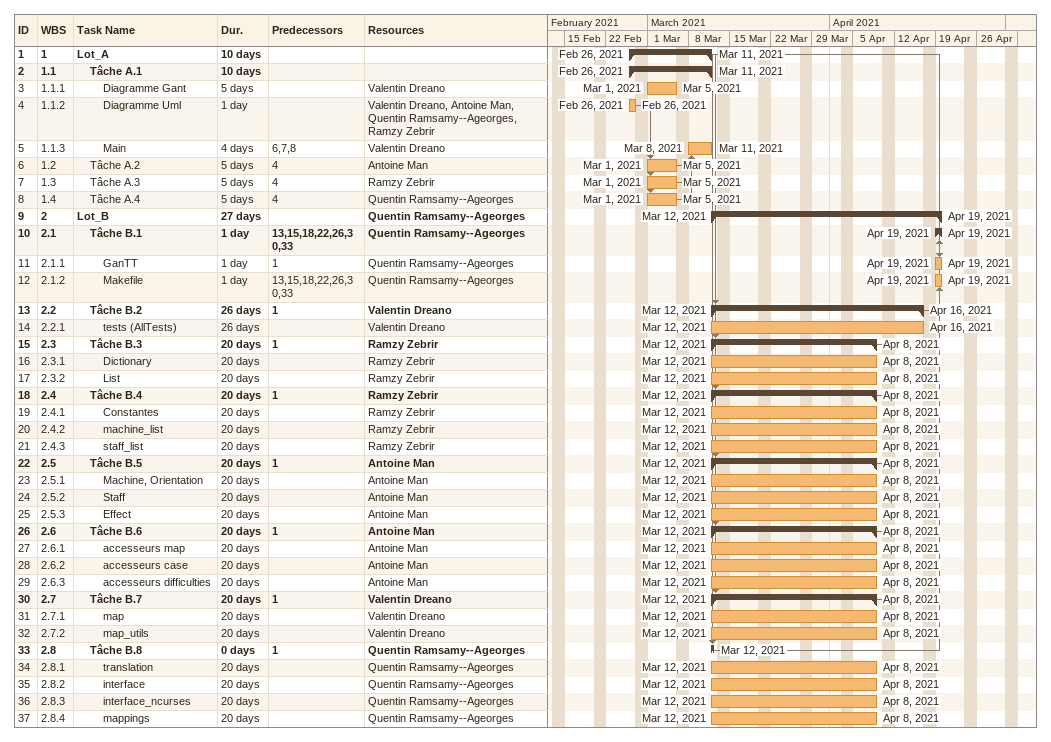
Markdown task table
| ID | WBS | Task | Duration | Start | Finish | Predecessors | Resources |
|---|---|---|---|---|---|---|---|
| 1 | 1 | **Lot_A** | 10d | 2021-02-26 | 2021-03-11 |  |  |
| 2 | 1.1 | **Tâche A.1** | 10d | 2021-02-26 | 2021-03-11 |  |  |
| 3 | 1.1.1 | Diagramme Gant | 5d | 2021-03-01 | 2021-03-05 |  | Valentin Dreano |
| 4 | 1.1.2 | Diagramme Uml | 1d | 2021-02-26 | 2021-02-26 |  | Valentin Dreano, Antoine Man, Quentin Ramsamy--Ageorges, Ramzy Zebrir |
| 5 | 1.1.3 | Main | 4d | 2021-03-08 | 2021-03-11 | 6, 7, 8 | Valentin Dreano |
| 6 | 1.2 | Tâche A.2 | 5d | 2021-03-01 | 2021-03-05 | 4 | Antoine Man |
| 7 | 1.3 | Tâche A.3 | 5d | 2021-03-01 | 2021-03-05 | 4 | Ramzy Zebrir |
| 8 | 1.4 | Tâche A.4 | 5d | 2021-03-01 | 2021-03-05 | 4 | Quentin Ramsamy--Ageorges |
| 9 | 2 | **Lot_B** | 27d | 2021-03-12 | 2021-04-19 |  | Quentin Ramsamy--Ageorges |
| 10 | 2.1 | **Tâche B.1** | 1d | 2021-04-19 | 2021-04-19 | 13, 15, 18, 22, 26, 30, 33 | Quentin Ramsamy--Ageorges |
| 11 | 2.1.1 | GanTT | 1d | 2021-04-19 | 2021-04-19 | 1 | Quentin Ramsamy--Ageorges |
| 12 | 2.1.2 | Makefile | 1d | 2021-04-19 | 2021-04-19 | 13, 15, 18, 22, 26, 30, 33 | Quentin Ramsamy--Ageorges |
| 13 | 2.2 | **Tâche B.2** | 26d | 2021-03-12 | 2021-04-16 | 1 | Valentin Dreano |
| 14 | 2.2.1 | tests (AllTests) | 26d | 2021-03-12 | 2021-04-16 |  | Valentin Dreano |
| 15 | 2.3 | **Tâche B.3** | 20d | 2021-03-12 | 2021-04-08 | 1 | Ramzy Zebrir |
| 16 | 2.3.1 | Dictionary | 20d | 2021-03-12 | 2021-04-08 |  | Ramzy Zebrir |
| 17 | 2.3.2 | List | 20d | 2021-03-12 | 2021-04-08 |  | Ramzy Zebrir |
| 18 | 2.4 | **Tâche B.4** | 20d | 2021-03-12 | 2021-04-08 | 1 | Ramzy Zebrir |
| 19 | 2.4.1 | Constantes | 20d | 2021-03-12 | 2021-04-08 |  | Ramzy Zebrir |
| 20 | 2.4.2 | machine_list | 20d | 2021-03-12 | 2021-04-08 |  | Ramzy Zebrir |
| 21 | 2.4.3 | staff_list | 20d | 2021-03-12 | 2021-04-08 |  | Ramzy Zebrir |
| 22 | 2.5 | **Tâche B.5** | 20d | 2021-03-12 | 2021-04-08 | 1 | Antoine Man |
| 23 | 2.5.1 | Machine, Orientation | 20d | 2021-03-12 | 2021-04-08 |  | Antoine Man |
| 24 | 2.5.2 | Staff | 20d | 2021-03-12 | 2021-04-08 |  | Antoine Man |
| 25 | 2.5.3 | Effect | 20d | 2021-03-12 | 2021-04-08 |  | Antoine Man |
| 26 | 2.6 | **Tâche B.6** | 20d | 2021-03-12 | 2021-04-08 | 1 | Antoine Man |
| 27 | 2.6.1 | accesseurs map | 20d | 2021-03-12 | 2021-04-08 |  | Antoine Man |
| 28 | 2.6.2 | accesseurs case | 20d | 2021-03-12 | 2021-04-08 |  | Antoine Man |
| 29 | 2.6.3 | accesseurs difficulties | 20d | 2021-03-12 | 2021-04-08 |  | Antoine Man |
| 30 | 2.7 | **Tâche B.7** | 20d | 2021-03-12 | 2021-04-08 | 1 | Valentin Dreano |
| 31 | 2.7.1 | map | 20d | 2021-03-12 | 2021-04-08 |  | Valentin Dreano |
| 32 | 2.7.2 | map_utils | 20d | 2021-03-12 | 2021-04-08 |  | Valentin Dreano |
| 33 | 2.8 | **Tâche B.8** | 0d | 2021-03-12 | 2021-03-12 | 1 | Quentin Ramsamy--Ageorges |
| 34 | 2.8.1 | translation | 20d | 2021-03-12 | 2021-04-08 |  | Quentin Ramsamy--Ageorges |
| 35 | 2.8.2 | interface | 20d | 2021-03-12 | 2021-04-08 |  | Quentin Ramsamy--Ageorges |
| 36 | 2.8.3 | interface_ncurses | 20d | 2021-03-12 | 2021-04-08 |  | Quentin Ramsamy--Ageorges |
| 37 | 2.8.4 | mappings | 20d | 2021-03-12 | 2021-04-08 |  | Quentin Ramsamy--Ageorges |
